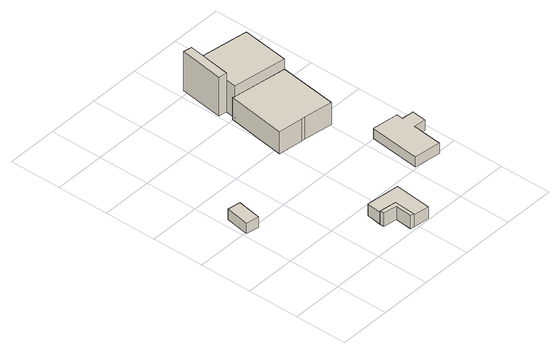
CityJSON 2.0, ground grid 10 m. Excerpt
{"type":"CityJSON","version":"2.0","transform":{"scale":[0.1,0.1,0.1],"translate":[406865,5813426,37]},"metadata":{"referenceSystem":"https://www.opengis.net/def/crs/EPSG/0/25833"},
"CityObjects":{
"building1":{"type":"Building","attributes":{"Gemeindeschluessel":"11000009","BezugspunktDach":"2200","function":"51009_1610","measuredHeight":2.13,"storeysAboveGround":0},"address":[{"country":"Germany","locality":"Berlin"}],"geometry":[{"type":"Solid","lod":"1","boundaries":[[[[0,1,2,3]],[[4,5,6,7]],[[4,7,3,2]],[[5,4,2,1]],[[6,5,1,0]],[[7,6,0,3]]]]}]},
"building2":{"type":"Building","attributes":{"Gemeindeschluessel":"11000009","BezugspunktDach":"2200","function":"51009_1610","measuredHeight":2.64,"storeysAboveGround":0},"address":[{"country":"Germany","locality":"Berlin"}],"geometry":[{"type":"Solid","lod":"1","boundaries":[[[[8,9,10,11,12,13]],[[14,15,16,17,18,19]],[[14,19,13,12]],[[15,14,12,11]],[[16,15,11,10]],[[17,16,10,9]],[[18,17,9,8]],[[19,18,8,13]]]]}]},
"building3":{"type":"Building","attributes":{"Gemeindeschluessel":"11000009","BezugspunktDach":"2200","function":"31001_1010","measuredHeight":2.39,"storeysAboveGround":1},"address":[{"country":"Germany","locality":"Berlin","thoroughfareNumber":"46 (8)","thoroughfareName":"Dahlwitzer Landstraße"}],"geometry":[{"type":"Solid","lod":"1","boundaries":[[[[20,21,22,23,24,25]],[[26,27,28,16,15,14]],[[26,14,25,24]],[[27,26,24,23]],[[28,27,23,22]],[[16,28,22,21]],[[15,16,21,20]],[[14,15,20,25]]]]}]},
"building4":{"type":"Building","attributes":{"Gemeindeschluessel":"11000009","function":"31001_1010"},"address":[{"country":"Germany","locality":"Berlin","thoroughfareNumber":"46","thoroughfareName":"Dahlwitzer Landstraße"}],"children":["building4-1","building4-2","building4-3","building4-4"]},
"building4-1":{"type":"BuildingPart","attributes":{"BezugspunktDach":"2200","measuredHeight":8.42,"storeysAboveGround":2},"parents":["building4"],"geometry":[{"type":"MultiSurface","lod":"1","boundaries":[[[29,30,31,32,33,34,35,36]],[[37,38,39,40,41,42,43,44]],[[37,44,36,35]],[[40,45,46,33,32]],[[41,40,32,31]],[[42,41,31,30]],[[43,42,30,29]],[[47,48,49,29,36]],[[44,43,50,43,51,44,47]],[[38,37,35,34]],[[39,38,34,33]],[[39,46,45,40]],[[52,53,44,47]],[[47,44,51,48]],[[49,48,51,43,50]]]}]},
"building4-2":{"type":"BuildingPart","attributes":{"BezugspunktDach":"2200","measuredHeight":4.95,"storeysAboveGround":2},"parents":["building4"],"geometry":[{"type":"Solid","lod":"1","boundaries":[[[[45,54,55,56,46]],[[57,58,59,40,39]],[[58,57,56,55]],[[59,58,55,54]],[[40,59,54,45]],[[57,39,46,56]],[[40,45,46,39]]]]}]},
"building4-3":{"type":"BuildingPart","attributes":{"BezugspunktDach":"2200","measuredHeight":8.03,"storeysAboveGround":2},"parents":["building4"],"geometry":[{"type":"MultiSurface","lod":"1","boundaries":[[[60,61,62,63]],[[64,57,37,65]],[[64,65,63,62]],[[57,64,62,61]],[[35,34,38,37,39,46,56,61,60]],[[65,37,60,63]],[[37,38,34,35]],[[57,56,46,39]]]}]},
"building4-4":{"type":"BuildingPart","attributes":{"BezugspunktDach":"2200","measuredHeight":6.11,"storeysAboveGround":2},"parents":["building4"],"geometry":[{"type":"Solid","lod":"1","boundaries":[[[[66,67,68,49,48,47,52,69]],[[53,44,51,43,70,71,72,73]],[[53,73,69,52]],[[44,53,52,47]],[[70,43,49,68]],[[71,70,68,67]],[[72,71,67,66]],[[73,72,66,69]],[[51,44,47,48]],[[43,51,48,49]]]]}]},
"building5":{"type":"Building","attributes":{"Gemeindeschluessel":"11000009","BezugspunktDach":"2200","function":"31001_2000","measuredHeight":2.08,"storeysAboveGround":1},"address":[{"country":"Germany","locality":"Berlin","thoroughfareNumber":"46 (9)","thoroughfareName":"Dahlwitzer Landstraße"}],"geometry":[{"type":"Solid","lod":"1","boundaries":[[[[74,75,76,77,78,79,80,81]],[[82,83,84,85,86,87,88,89]],[[82,89,81,80]],[[83,82,80,79]],[[84,83,79,78]],[[85,84,78,77]],[[86,85,77,76]],[[87,86,76,75]],[[88,87,75,74]],[[89,88,74,81]]]]}]}
},
"vertices":[
[32,194,29],[40,240,29],[15,244,29],[7,198,29],[15,244,8],[40,240,8],[32,194,8],[7,198,8],
[190,40,35],[187,8,35],[194,7,35],[197,48,35],[164,52,35],[164,44,35],[164,52,8],[197,48,8],[194,7,8],[187,8,8],[190,40,8],[164,44,8],
[197,48,32],[194,7,32],[225,3,32],[232,74,32],[168,81,32],[164,52,32],[168,81,8],[232,74,8],[225,3,8],
[317,385,76],[323,430,76],[329,475,76],[312,478,76],[228,490,76],[221,445,76],[217,421,76],[214,400,76],[217,421,10],[221,445,10],[228,490,10],[312,478,10],[329,475,10],[323,430,10],[317,385,10],[214,400,10],[312,478,59],[228,490,59],[214,400,55],[263,393,55],[317,385,55],[317,385,22],[263,393,10],[209,401,55],[209,401,10],
[314,492,59],[255,501,59],[230,505,59],[230,505,10],[255,501,10],[314,492,10],
[217,421,90],[230,505,90],[213,508,90],[201,423,90],[213,508,10],[201,423,10],
[240,282,55],[247,281,55],[302,273,55],[192,288,55],[302,273,10],[247,281,10],[240,282,10],[192,288,10],
[361,97,29],[367,154,29],[390,152,29],[393,180,29],[370,182,29],[371,195,29],[321,201,29],[310,103,29],[321,201,8],[371,195,8],[370,182,8],[393,180,8],[390,152,8],[367,154,8],[361,97,8],[310,103,8]
]}
